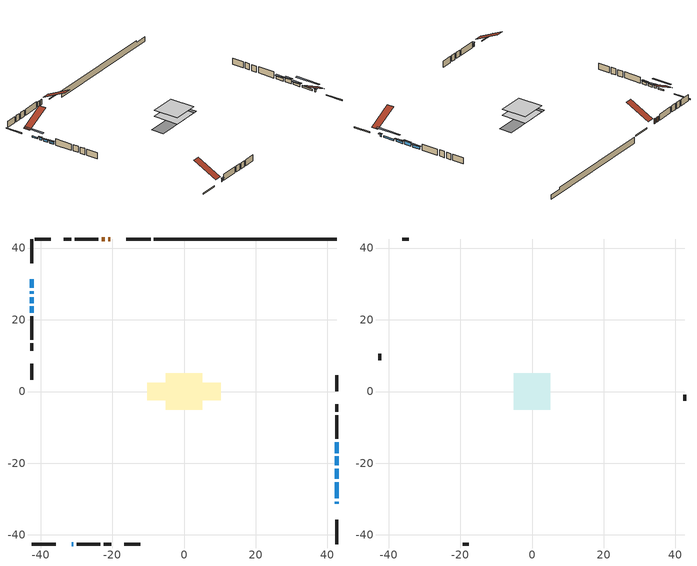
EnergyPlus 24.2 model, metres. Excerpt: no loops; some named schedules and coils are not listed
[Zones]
conditioned space
 floor outside (Floor1 construction): -0.42,-0.42 -0.42,0.42 0.42,0.42 0.42,-0.42 z1.37
 floor adiabatic (AdiabaticFloorConstruction): -5.05,-5.05 -5.05,5.05 5.05,5.05 5.05,-5.05 z1.37
 floor foundation (Slab1 construction): -10.23,-2.5 -10.23,2.5 10.23,2.5 10.23,-2.5 z-1.07
 wall outside (RimJoist1 construction): -9.31,42.52 -16.03,42.52 / -42.52,-42.52 -35.8,-42.52 / -42.52,42.52 -42.52,35.8 / 42.52,-42.52 42.52,-35.8 z1.37:1.67
 wall outside (AdiabaticWallConstruction 1): -20.56,42.52 -21.17,42.52 / -22.1,42.52 -22.93,42.52 z1.37:3.4
 wall outside (AdiabaticWallConstruction): 42.52,-31.27 42.52,-30.71 / 42.52,-24.38 42.52,-21.48 z1.37:2.29; -31.27,-42.52 -30.86,-42.52 z1.37:2.59; -42.52,31.27 -42.52,28.93 / 42.52,-29.78 42.52,-25.3 z1.37:1.93; -42.52,28.01 -42.52,27.19 / 42.52,-17.18 42.52,-14.13 z1.37:2.44; -42.52,26.26 -42.52,24.63 z1.37:2.18; -42.52,23.71 -42.52,21.98 z1.37:2.34; 42.52,-20.55 42.52,-18.11 z1.37:2.89
 wall outside (Wall1 construction): -23.85,42.52 -30.51,42.52 / -29.93,-42.52 -23.28,-42.52 / -42.52,21.05 -42.52,14.4 / 42.52,-13.21 42.52,-6.55 z1.37:3.81
 wall outside (Wall2 construction): -31.43,42.52 -33.49,42.52 / -22.35,-42.52 -20.3,-42.52 / -42.52,13.47 -42.52,11.41 / 42.52,-5.62 42.52,-3.57 z1.37:3.81
 wall outside (Wall4 construction): -37.15,42.52 -41.59,42.52 / -16.64,-42.52 -12.2,-42.52 / -42.52,7.75 -42.52,3.31 / 42.52,0.09 42.52,4.53 z1.37:3.81
 wall foundation (FoundationWall1 construction): -8.39,42.52,-1.07 -8.39,42.52,1.37 37.43,42.52,1.37 37.43,42.52,0.62 42.52,42.52,0.62 42.52,42.52,-1.07
 window (WindowConstruction 7): 42.52,-31.27 42.52,-30.71 z1.37:2.28
 window (WindowConstruction 6): -31.27,-42.52 -30.86,-42.52 z1.37:2.59
 window (WindowConstruction 8): -42.52,31.27 -42.52,28.93 z1.37:1.93
 window (WindowConstruction 9): 42.52,-29.78 42.52,-25.3 z1.37:1.93
 window (WindowConstruction): -42.52,28 -42.52,27.19 z1.37:2.44
 window (WindowConstruction 1): -42.52,26.26 -42.52,24.63 z1.37:2.18
 window (WindowConstruction 2): 42.52,-24.38 42.52,-21.48 z1.37:2.28
 window (WindowConstruction 3): -42.52,23.7 -42.52,21.98 z1.37:2.34
 window (WindowConstruction 4): 42.52,-20.55 42.52,-18.11 z1.37:2.89
 window (WindowConstruction 5): 42.52,-17.18 42.52,-14.14 z1.37:2.44
 door (Door): -20.56,42.52 -21.17,42.52 z1.37:3.4
 door (Door 1): -22.1,42.52 -22.92,42.52 z1.37:3.4
 ceiling adiabatic (AdiabaticFloorConstruction): 5.05,-5.05 5.05,5.05 -5.05,5.05 -5.05,-5.05 z1.37
attic - vented
 floor to conditioned space (Floor2 construction Reversed): -5.05,-5.05 -5.05,5.05 5.05,5.05 5.05,-5.05 z3.81
 wall outside (Wall3 construction): -34.42,42.52 -36.22,42.52 / -19.37,-42.52 -17.56,-42.52 / -42.52,10.48 -42.52,8.68 / 42.52,-2.64 42.52,-0.84 z1.37:3.81
 roof outside (Roof1 construction): -19.63,42.52,3.81 -19.63,32.96,8.59 -16.96,32.96,8.59 -16.96,42.52,3.81; -32.2,-42.52,3.81 -32.2,-32.96,8.59 -34.87,-32.96,8.59 -34.87,-42.52,3.81; -42.52,32.2,3.81 -32.96,32.2,8.59 -32.96,34.87,8.59 -42.52,34.87,3.81; 42.52,-32.2,3.81 32.96,-32.2,8.59 32.96,-34.87,8.59 42.52,-34.87,3.81
shading: 42.52,-30.41 42.52,-31.57 43.13,-31.57 43.13,-30.41 z2.58; -30.56,-42.52 -31.57,-42.52 -31.57,-43.13 -30.56,-43.13 z2.89; -42.52,26.19 -42.52,34.01 -43.13,34.01 -43.13,26.19 z4.67; 42.52,-22.56 42.52,-32.52 43.13,-32.52 43.13,-22.56 z4.67; -42.52,26.89 -42.52,28.3 -43.13,28.3 -43.13,26.89 z2.74; -42.52,24.34 -42.52,26.56 -43.13,26.56 -43.13,24.34 z2.48; 42.52,-21.18 42.52,-24.67 43.13,-24.67 43.13,-21.18 z2.58; -42.52,21.68 -42.52,24 -43.13,24 -43.13,21.68 z2.63; 42.52,-17.81 42.52,-20.85 43.13,-20.85 43.13,-17.81 z3.19; 42.52,-13.84 42.52,-17.48 43.13,-17.48 43.13,-13.84 z2.74
[Building]
Building 1: Terrain=Suburbs
[Site:Location]
Comox AP_BC: Latitude {deg}=49.72; Longitude {deg}=-124.9; Time Zone {hr}=-8; Elevation {m}=26; Keep Site Location Information=Yes
[Site:GroundTemperature:Shallow]
7.68431, 6.60511, 6.51868, 7.03082, 9.08677, 11.1331, 12.9072, 14.0311, 14.1265, 13.2125, 11.4836, 9.50004
[Site:WaterMainsTemperature]
Calculation Method=Schedule; Temperature Schedule=mains temperature schedule
[Material] Roughness=Rough; Thermal Absorptance=0.9
Name | Thickness {m} | Conductivity {W/m-K} | Density {kg/m3} | Specific Heat {J/kg-K} | Solar Absorptance | Visible Absorptance
asphalt or fiberglass shingles | 0.00635 | 0.162714 | 1121.4 | 1465.45 | 0.4 | 0.4
ceiling loosefill ins | 0.169333 | 0.0480833 | 16.02 | 1046.75 | 0.7 | 0.7
ceiling stud and cavity | 0.1397 | 0.136553 | 65.682 | 1177.47 | 0.7 | 0.7
concrete 4.0 in. | 0.1016 | 1.803125 | 2242.8 | 837.4 | 0.7 | 0.7
concrete 8.0 in. | 0.2032 | 1.803125 | 2242.8 | 837.4 | 0.7 | 0.7
door material | 0.04445 | 0.053851 | 512.64 | 1214.23 | 0.7 | 0.7
door material 1 | 0.04445 | 0.20624 | 512.64 | 1214.23 | 0.7 | 0.7
exterior vertical ins | 0.0534076 | 0.029427 | 32.04 | 1214.23 | 0.7 | 0.7
floor covering | 0.0127 | 0.0433444 | 54.468 | 1339.84 | 0.6 | 0.6
floor rigid ins | 0.103632 | 0.029427 | 32.04 | 1214.23 | 0.7 | 0.7
floor rigid ins 1; wall rigid ins 1 | 0.512978 | 0.029427 | 32.04 | 1214.23 | 0.7 | 0.7
floor stud and cavity | 0.1397 | 0.115619 | 92.3553 | 1139.71 | 0.7 | 0.7
floor stud and cavity 1 | 0.1397 | 1.75129 | 37.0049 | 1207.88 | 0.7 | 0.7
furniture material conditioned space 1 | 0.1524 | 0.115458 | 640.8 | 1214.23 | 0.6 | 0.6
gypsum board | 0.0127 | 0.160291 | 801 | 837.4 | 0.6 | 0.6
gypsum board 1 | 0.0127 | 0.160291 | 801 | 837.4 | 0.7 | 0.7
osb sheathing 0.5 in. | 0.0127 | 0.115458 | 512.64 | 1214.23 | 0.7 | 0.7
osb sheathing 0.75 in. | 0.01905 | 0.115458 | 512.64 | 1214.23 | 0.7 | 0.7
osb sheathing 2.0 in. | 0.0508 | 0.115458 | 512.64 | 1214.23 | 0.7 | 0.7
rim joist rigid ins; wall rigid ins | 0.051816 | 0.029427 | 32.04 | 1214.23 | 0.7 | 0.7
rim joist stud and cavity | 0.0508 | 0.0453203 | 125.044 | 1163.47 | 0.6 | 0.6
wall stud and cavity | 0.1397 | 0.197854 | 139.0536 | 1170.24 | 0.7 | 0.7
wall stud and cavity 1 | 0.1397 | 0.203958 | 139.0536 | 1170.24 | 0.7 | 0.7
wall stud and cavity 2 | 0.0889 | 6.1454 | 50.32683 | 1063.81 | 0.6 | 0.6
wall stud and cavity 3 | 0.1397 | 0.286894 | 139.0536 | 1170.24 | 0.7 | 0.7
wall stud and cavity 4 | 0.0889 | 0.380278 | 52.3479 | 1209.89 | 0.7 | 0.7
wall stud and cavity 5 | 0.0889 | 0.391764 | 83.0341 | 1211.67 | 0.7 | 0.7
wood siding | 0.0254 | 0.102417 | 544.68 | 1172.36 | 0.4 | 0.4
wood siding 1 | 0.00254 | 0.102417 | 544.68 | 1172.36 | 0.4 | 0.4
wood siding 2; wood siding 3; wood siding 4 | 0.0254 | 0.102417 | 544.68 | 1172.36 | 0.7 | 0.7
[WindowMaterial:SimpleGlazingSystem]
Name | U-Factor {W/m2-K} | Solar Heat Gain Coefficient
WindowMaterial | 3.01388 | 0.52
WindowMaterial 1 | 3.04227 | 0.48
WindowMaterial 2 | 2.98209 | 0.56
WindowMaterial 3 | 2.96732 | 0.58
WindowMaterial 4 | 2.9236 | 0.64
WindowMaterial 5 | 2.97073 | 0.58
WindowMaterial 6 | 3.03773 | 0.45
WindowMaterial 7 | 4.28064 | 0.65
WindowMaterial 8 | 3.026374 | 0.48
WindowMaterial 9 | 3.029213 | 0.47
[Construction]
AdiabaticFloorConstruction: floor stud and cavity 1, floor rigid ins 1, osb sheathing 0.75 in., floor covering
AdiabaticWallConstruction: wood siding 3, wall rigid ins 1, wall stud and cavity 4, gypsum board
AdiabaticWallConstruction 1: wood siding 4, wall rigid ins 1, wall stud and cavity 4, gypsum board
Door: door material
Door 1: door material 1
Floor1 construction: floor stud and cavity, floor rigid ins, osb sheathing 0.75 in., floor covering
Floor2 construction Reversed: gypsum board, ceiling stud and cavity, ceiling loosefill ins
FoundationWall1 construction: concrete 8.0 in., gypsum board 1
furniture construction conditioned space 1: furniture material conditioned space 1
PartitionWallConstruction: gypsum board, wall stud and cavity 5, gypsum board
RimJoist1 construction: wood siding 2, rim joist rigid ins, osb sheathing 2.0 in., rim joist stud and cavity
Roof1 construction: asphalt or fiberglass shingles
Slab1 construction: concrete 4.0 in.
Wall1 construction: wood siding, wall rigid ins, osb sheathing 0.5 in., wall stud and cavity, gypsum board
Wall2 construction: wood siding, wall rigid ins, osb sheathing 0.5 in., wall stud and cavity 1, gypsum board
Wall3 construction: wood siding 1, wall stud and cavity 2
Wall4 construction: wood siding, wall rigid ins, osb sheathing 0.5 in., wall stud and cavity 3, gypsum board
WindowConstruction: WindowMaterial
WindowConstruction 1: WindowMaterial 1
WindowConstruction 2: WindowMaterial 2
WindowConstruction 3: WindowMaterial 3
WindowConstruction 4: WindowMaterial 4
WindowConstruction 5: WindowMaterial 5
WindowConstruction 6: WindowMaterial 6
WindowConstruction 7: WindowMaterial 7
WindowConstruction 8: WindowMaterial 8
WindowConstruction 9: WindowMaterial 9
[Zone] Multiplier=1; Part of Total Floor Area=Yes
Name | Volume {m3}
attic - vented | 76.9975
conditioned space | 526.4
[Space]
Name | Zone | Volume {m3}
attic - vented 1 | attic - vented | 76.9975
conditioned space 1 | conditioned space | 526.4
[ZoneInfiltration:EffectiveLeakageArea]
infil attic - vented 1: Zone or Space=attic - vented 1; Schedule=Always On Discrete; Effective Air Leakage Area {cm2}=4379.57; Stack Coefficient=0.000501969; Wind Coefficient=1.51377e-05
[ZoneMixing]
whole house fan mix: Zone or Space=attic - vented; Schedule=Always On Continuous; Design Flow Rate Calculation Method=Flow/Zone; Design Flow Rate {m3/s}=0; Source Zone or Space=conditioned space
[SurfaceProperty:ExposedFoundationPerimeter]
Slab1: Exposed Perimeter Calculation Method=TotalExposedPerimeter; Total Exposed Perimeter {m}=50.902
[InternalMass] Zone or ZoneList=conditioned space; Space or SpaceList=conditioned space 1
Name | Construction | Surface Area {m2}
furniture mass conditioned space 1 | furniture construction conditioned space 1 | 82.0358
partition wall mass | PartitionWallConstruction | 205.089
[Lights]
interior lighting: Zone or ZoneList or Space or SpaceList=conditioned space 1; Schedule=interior lighting schedule; Design Level Calculation Method=LightingLevel; Lighting Level {W}=343.2; Return Air Fraction=0; Fraction Radiant=0.6; Fraction Visible=0.2; Fraction Replaceable=1
[People]
occupants: Zone or ZoneList or Space or SpaceList=conditioned space 1; Number of People Schedule=occupants schedule; Number of People Calculation Method=People; Number of People=3; Fraction Radiant=0.314171; Sensible Heat Fraction=0.56303; Activity Level Schedule=occupants activity schedule; Carbon Dioxide Generation Rate {m3/s-W}=0; Enable ASHRAE 55 Comfort Warnings=No; Mean Radiant Temperature Calculation Type=EnclosureAveraged
[ElectricEquipment] Zone or ZoneList or Space or SpaceList=conditioned space 1; Design Level Calculation Method=EquipmentLevel
Name | Schedule | Design Level {W} | Fraction Latent | Fraction Radiant | Fraction Lost
clothes dryer | clothes dryer schedule | 140.772 | 0.015 | 0.081 | 0.85
clothes washer | clothes washer schedule | 32.1985 | 0.03 | 0.162 | 0.7
cooking range | cooking range schedule | 215.147 | 0.08 | 0.432 | 0.2
dishwasher | dishwasher schedule | 66.8632 | 0.3 | 0.18 | 0.4
fridge | fridge schedule | 72.9452 | 0 | 0.6 | 0
mech vent bath fan 0 | mech vent bath fan 0 schedule | 25.1 | 0 | 0 | 1
mech vent bath fan 1 | mech vent bath fan 1 schedule | 25.1 | 0 | 0 | 1
mech vent house fan | mech vent house fan schedule | 0 | 0 | 0 | 1
mech vent house fan cfis | mech vent house fan cfis schedule | 0 | 0 | 0 | 0
mech vent range fan 0 | mech vent range fan 0 schedule | 57 | 0 | 0 | 1
misc plug loads | misc plug loads schedule | 494.7 | 0.045 | 0.513 | 0.1
whole house fan | Always On Discrete | 0 | 0 | 0 | 1
[OtherEquipment] Zone or ZoneList or Space or SpaceList=conditioned space 1; Design Level Calculation Method=EquipmentLevel
Name | Fuel Type | Schedule | Design Level {W} | Fraction Latent | Fraction Radiant | Fraction Lost
clothes dryer 1 | Electricity | clothes dryer schedule | 0 | 0.015 | 0.081 | 0.85
cooking range 1 | Electricity | cooking range schedule | 0 | 0.08 | 0.432 | 0.2
general water use latent | None | general water use schedule | 62.594 | 1 | 0 | 0
general water use sensible | None | general water use schedule | -61.6891 | 0 | 0.6 | 0
mech vent house fan latent load | None | Always On Discrete | 0 | 1 | 0 | 0
mech vent house fan sensible load | None | Always On Discrete | 0 | 0 | 0 | 0
water heater energy adjustment1 | Electricity | Always On Discrete | 0.01 | 0 | 0 | 1
[ZoneInfiltration:DesignFlowRate] Zone or ZoneList or Space or SpaceList=conditioned space 1; Schedule=Always On Discrete; Design Flow Rate Calculation Method=Flow/Zone; Design Flow Rate {m3/s}=0
infil flow; natural vent flow; whole house fan flow
[ZoneControl:Thermostat]
conditioned space Thermostat: Zone or ZoneList=conditioned space; Control Type Schedule=conditioned space Thermostat Schedule; Control 1=conditioned space temperature setpoint; Temperature Difference Between Cutout And Setpoint {deltaC}=0
[ThermostatSetpoint:DualSetpoint]
conditioned space temperature setpoint: Heating Setpoint Temperature Schedule=heating setpoint; Cooling Setpoint Temperature Schedule=cooling setpoint
[AirLoopHVAC:UnitarySystem]
unit heater unitary system: Control Type=Load; Controlling Zone or Thermostat Location=conditioned space; Dehumidification Control Type=None; Availability Schedule=Always On Discrete; Supply Fan=unit heater supply fan; Fan Placement=BlowThrough; Supply Air Fan Operating Mode Schedule=unit heater auto fan schedule; Heating Coil=unit heater htg coil; DX Heating Coil Sizing Ratio=1; Use DOAS DX Cooling Coil=No; Minimum Supply Air Temperature {C}=2; Latent Load Control=SensibleOnlyLoadControl; Cooling Supply Air Flow Rate Method=None; Heating Supply Air Flow Rate Method=SupplyAirFlowRate; Heating Supply Air Flow Rate {m3/s}=0.00141584; No Load Supply Air Flow Rate Method=SupplyAirFlowRate; No Load Supply Air Flow Rate {m3/s}=0; No Load Supply Air Flow Rate Control Set To Low Speed=Yes; Maximum Supply Air Temperature {C}=48.8889; Maximum Outdoor Dry-Bulb Temperature for Supplemental Heater Operation {C}=21; Ancillary On-Cycle Electric Power {W}=0; Ancillary Off-Cycle Electric Power {W}=0
[Zone equipment]
conditioned space: electric baseboard, unit heater unitary system
[Foundation:Kiva]
Foundation Kiva 1: Initial Indoor Air Temperature {C}=18; Wall Height Above Grade {m}=1.36998; Wall Depth Below Slab {m}=0.2032; Custom Block Material Name 1=exterior vertical ins; Custom Block Depth 1 {m}=2.43998; Custom Block X Position 1 {m}=0.2159; Custom Block Z Position 1 {m}=0
[Foundation:Kiva:Settings]
Soil Conductivity {W/m-K}=0.849921; Soil Density {kg/m3}=1842.3; Soil Specific Heat {J/kg-K}=418.7; Ground Solar Absorptivity=0.9; Ground Thermal Absorptivity=0.9; Ground Surface Roughness {m}=0.03; Far-Field Width {m}=40; Deep-Ground Boundary Condition=ZeroFlux; Deep-Ground Depth {m}=40; Minimum Cell Dimension {m}=0.2; Maximum Cell Growth Coefficient=3; Simulation Timestep=Timestep
[Exterior:Lights]
exterior lighting: Schedule=exterior lighting schedule; Design Level {W}=75.6
[EnergyManagementSystem:Sensor] Output:Variable or Output:Meter Index Key=conditioned space
Name | Output:Variable or Output:Meter
conditioned_space_clg_unmet_s | Zone Cooling Setpoint Not Met Time
conditioned_space_htg_unmet_s | Zone Heating Setpoint Not Met Time
fridge_tin_s; tin_s; tin_s_1 | Zone Mean Air Temperature
tout_s | Zone Outdoor Air Drybulb Temperature
win_s | Zone Air Humidity Ratio
[Schedule:Constant]
Name | Hourly Value
Always On Continuous; mech vent house fan schedule; mech vent house fan cfis schedule; Always On Discrete | 1
occupants activity schedule | 117.228
fridge schedule; unit heater auto fan schedule | 0
[Schedule:Week:Daily]
interior lighting schedule Week Rule - Jan1-Jan27: interior lighting schedule day, interior lighting schedule day, interior lighting schedule day, interior lighting schedule day, interior lighting schedule day, interior lighting schedule day, interior lighting schedule day, interior lighting schedule default day, interior lighting schedule default day, interior lighting schedule default day, interior lighting schedule default day, interior lighting schedule default day
interior lighting schedule Week Rule - Jan28-Feb3: interior lighting schedule day, interior lighting schedule day, interior lighting schedule day, interior lighting schedule day, interior lighting schedule day 1, interior lighting schedule day 1, interior lighting schedule day 1, interior lighting schedule default day, interior lighting schedule default day, interior lighting schedule default day, interior lighting schedule default day, interior lighting schedule default day
interior lighting schedule Week Rule - Feb4-Feb24: interior lighting schedule day 1, interior lighting schedule day 1, interior lighting schedule day 1, interior lighting schedule day 1, interior lighting schedule day 1, interior lighting schedule day 1, interior lighting schedule day 1, interior lighting schedule default day, interior lighting schedule default day, interior lighting schedule default day, interior lighting schedule default day, interior lighting schedule default day
interior lighting schedule Week Rule - Feb25-Mar3: interior lighting schedule day 1, interior lighting schedule day 1, interior lighting schedule day 1, interior lighting schedule day 1, interior lighting schedule day 2, interior lighting schedule day 2, interior lighting schedule day 2, interior lighting schedule default day, interior lighting schedule default day, interior lighting schedule default day, interior lighting schedule default day, interior lighting schedule default day
interior lighting schedule Week Rule - Mar4-Mar31: interior lighting schedule day 2, interior lighting schedule day 2, interior lighting schedule day 2, interior lighting schedule day 2, interior lighting schedule day 2, interior lighting schedule day 2, interior lighting schedule day 2, interior lighting schedule default day, interior lighting schedule default day, interior lighting schedule default day, interior lighting schedule default day, interior lighting schedule default day
interior lighting schedule Week Rule - Apr1-Apr28: interior lighting schedule day 3, interior lighting schedule day 3, interior lighting schedule day 3, interior lighting schedule day 3, interior lighting schedule day 3, interior lighting schedule day 3, interior lighting schedule day 3, interior lighting schedule default day, interior lighting schedule default day, interior lighting schedule default day, interior lighting schedule default day, interior lighting schedule default day
interior lighting schedule Week Rule - Apr29-May5: interior lighting schedule day 3, interior lighting schedule day 3, interior lighting schedule day 4, interior lighting schedule day 4, interior lighting schedule day 4, interior lighting schedule day 4, interior lighting schedule day 4, interior lighting schedule default day, interior lighting schedule default day, interior lighting schedule default day, interior lighting schedule default day, interior lighting schedule default day
interior lighting schedule Week Rule - May6-May26: interior lighting schedule day 4, interior lighting schedule day 4, interior lighting schedule day 4, interior lighting schedule day 4, interior lighting schedule day 4, interior lighting schedule day 4, interior lighting schedule day 4, interior lighting schedule default day, interior lighting schedule default day, interior lighting schedule default day, interior lighting schedule default day, interior lighting schedule default day
interior lighting schedule Week Rule - May27-Jun2: interior lighting schedule day 4, interior lighting schedule day 4, interior lighting schedule day 4, interior lighting schedule day 4, interior lighting schedule day 4, interior lighting schedule day 5, interior lighting schedule day 5, interior lighting schedule default day, interior lighting schedule default day, interior lighting schedule default day, interior lighting schedule default day, interior lighting schedule default day
interior lighting schedule Week Rule - Jun3-Jun30: interior lighting schedule day 5, interior lighting schedule day 5, interior lighting schedule day 5, interior lighting schedule day 5, interior lighting schedule day 5, interior lighting schedule day 5, interior lighting schedule day 5, interior lighting schedule default day, interior lighting schedule default day, interior lighting schedule default day, interior lighting schedule default day, interior lighting schedule default day
interior lighting schedule Week Rule - Jul1-Jul28: interior lighting schedule day 6, interior lighting schedule day 6, interior lighting schedule day 6, interior lighting schedule day 6, interior lighting schedule day 6, interior lighting schedule day 6, interior lighting schedule day 6, interior lighting schedule default day, interior lighting schedule default day, interior lighting schedule default day, interior lighting schedule default day, interior lighting schedule default day
interior lighting schedule Week Rule - Jul29-Aug4: interior lighting schedule day 6, interior lighting schedule day 6, interior lighting schedule day 6, interior lighting schedule day 7, interior lighting schedule day 7, interior lighting schedule day 7, interior lighting schedule day 7, interior lighting schedule default day, interior lighting schedule default day, interior lighting schedule default day, interior lighting schedule default day, interior lighting schedule default day
interior lighting schedule Week Rule - Aug5-Aug25: interior lighting schedule day 7, interior lighting schedule day 7, interior lighting schedule day 7, interior lighting schedule day 7, interior lighting schedule day 7, interior lighting schedule day 7, interior lighting schedule day 7, interior lighting schedule default day, interior lighting schedule default day, interior lighting schedule default day, interior lighting schedule default day, interior lighting schedule default day
interior lighting schedule Week Rule - Aug26-Sep1: interior lighting schedule day 7, interior lighting schedule day 7, interior lighting schedule day 7, interior lighting schedule day 7, interior lighting schedule day 7, interior lighting schedule day 7, interior lighting schedule day 8, interior lighting schedule default day, interior lighting schedule default day, interior lighting schedule default day, interior lighting schedule default day, interior lighting schedule default day
interior lighting schedule Week Rule - Sep2-Sep29: interior lighting schedule day 8, interior lighting schedule day 8, interior lighting schedule day 8, interior lighting schedule day 8, interior lighting schedule day 8, interior lighting schedule day 8, interior lighting schedule day 8, interior lighting schedule default day, interior lighting schedule default day, interior lighting schedule default day, interior lighting schedule default day, interior lighting schedule default day
interior lighting schedule Week Rule - Sep30-Oct6: interior lighting schedule day 8, interior lighting schedule day 9, interior lighting schedule day 9, interior lighting schedule day 9, interior lighting schedule day 9, interior lighting schedule day 9, interior lighting schedule day 9, interior lighting schedule default day, interior lighting schedule default day, interior lighting schedule default day, interior lighting schedule default day, interior lighting schedule default day
interior lighting schedule Week Rule - Oct7-Oct27: interior lighting schedule day 9, interior lighting schedule day 9, interior lighting schedule day 9, interior lighting schedule day 9, interior lighting schedule day 9, interior lighting schedule day 9, interior lighting schedule day 9, interior lighting schedule default day, interior lighting schedule default day, interior lighting schedule default day, interior lighting schedule default day, interior lighting schedule default day
interior lighting schedule Week Rule - Oct28-Nov3: interior lighting schedule day 9, interior lighting schedule day 9, interior lighting schedule day 9, interior lighting schedule day 9, interior lighting schedule day 10, interior lighting schedule day 10, interior lighting schedule day 10, interior lighting schedule default day, interior lighting schedule default day, interior lighting schedule default day, interior lighting schedule default day, interior lighting schedule default day
interior lighting schedule Week Rule - Nov4-Nov24: interior lighting schedule day 10, interior lighting schedule day 10, interior lighting schedule day 10, interior lighting schedule day 10, interior lighting schedule day 10, interior lighting schedule day 10, interior lighting schedule day 10, interior lighting schedule default day, interior lighting schedule default day, interior lighting schedule default day, interior lighting schedule default day, interior lighting schedule default day
interior lighting schedule Week Rule - Nov25-Dec1: interior lighting schedule day 10, interior lighting schedule day 10, interior lighting schedule day 10, interior lighting schedule day 10, interior lighting schedule day 10, interior lighting schedule day 10, interior lighting schedule day 11, interior lighting schedule default day, interior lighting schedule default day, interior lighting schedule default day, interior lighting schedule default day, interior lighting schedule default day
interior lighting schedule Week Rule - Dec2-Dec31: interior lighting schedule day 11, interior lighting schedule day 11, interior lighting schedule day 11, interior lighting schedule day 11, interior lighting schedule day 11, interior lighting schedule day 11, interior lighting schedule day 11, interior lighting schedule default day, interior lighting schedule default day, interior lighting schedule default day, interior lighting schedule default day, interior lighting schedule default day
occupants schedule Week Rule - Jan1-Dec31: occupants schedule day, occupants schedule day, occupants schedule day, occupants schedule day, occupants schedule day, occupants schedule day, occupants schedule day, occupants schedule default day, occupants schedule default day, occupants schedule default day, occupants schedule default day, occupants schedule default day
clothes dryer schedule Week Rule - Jan1-Dec31: clothes dryer schedule day, clothes dryer schedule day, clothes dryer schedule day, clothes dryer schedule day, clothes dryer schedule day, clothes dryer schedule day, clothes dryer schedule day, clothes dryer schedule default day, clothes dryer schedule default day, clothes dryer schedule default day, clothes dryer schedule default day, clothes dryer schedule default day
clothes washer schedule Week Rule - Jan1-Dec31: clothes washer schedule day, clothes washer schedule day, clothes washer schedule day, clothes washer schedule day, clothes washer schedule day, clothes washer schedule day, clothes washer schedule day, clothes washer schedule default day, clothes washer schedule default day, clothes washer schedule default day, clothes washer schedule default day, clothes washer schedule default day
cooking range schedule Week Rule - Jan1-Dec31: cooking range schedule day, cooking range schedule day, cooking range schedule day, cooking range schedule day, cooking range schedule day, cooking range schedule day, cooking range schedule day, cooking range schedule default day, cooking range schedule default day, cooking range schedule default day, cooking range schedule default day, cooking range schedule default day
dishwasher schedule Week Rule - Jan1-Dec31: dishwasher schedule day, dishwasher schedule day, dishwasher schedule day, dishwasher schedule day, dishwasher schedule day, dishwasher schedule day, dishwasher schedule day, dishwasher schedule default day, dishwasher schedule default day, dishwasher schedule default day, dishwasher schedule default day, dishwasher schedule default day
mech vent bath fan 0 schedule Week Rule - Jan1-Dec31: mech vent bath fan 0 schedule day, mech vent bath fan 0 schedule day, mech vent bath fan 0 schedule day, mech vent bath fan 0 schedule day, mech vent bath fan 0 schedule day, mech vent bath fan 0 schedule day, mech vent bath fan 0 schedule day, mech vent bath fan 0 schedule default day, mech vent bath fan 0 schedule default day, mech vent bath fan 0 schedule default day, mech vent bath fan 0 schedule default day, mech vent bath fan 0 schedule default day
mech vent bath fan 1 schedule Week Rule - Jan1-Dec31: mech vent bath fan 1 schedule day, mech vent bath fan 1 schedule day, mech vent bath fan 1 schedule day, mech vent bath fan 1 schedule day, mech vent bath fan 1 schedule day, mech vent bath fan 1 schedule day, mech vent bath fan 1 schedule day, mech vent bath fan 1 schedule default day, mech vent bath fan 1 schedule default day, mech vent bath fan 1 schedule default day, mech vent bath fan 1 schedule default day, mech vent bath fan 1 schedule default day
mech vent range fan 0 schedule Week Rule - Jan1-Dec31: mech vent range fan 0 schedule day, mech vent range fan 0 schedule day, mech vent range fan 0 schedule day, mech vent range fan 0 schedule day, mech vent range fan 0 schedule day, mech vent range fan 0 schedule day, mech vent range fan 0 schedule day, mech vent range fan 0 schedule default day, mech vent range fan 0 schedule default day, mech vent range fan 0 schedule default day, mech vent range fan 0 schedule default day, mech vent range fan 0 schedule default day
misc plug loads schedule Week Rule - Jan1-Dec31: misc plug loads schedule day, misc plug loads schedule day, misc plug loads schedule day, misc plug loads schedule day, misc plug loads schedule day, misc plug loads schedule day, misc plug loads schedule day, misc plug loads schedule default day, misc plug loads schedule default day, misc plug loads schedule default day, misc plug loads schedule default day, misc plug loads schedule default day
general water use schedule Week Rule - Jan1-Dec31: general water use schedule day, general water use schedule day, general water use schedule day, general water use schedule day, general water use schedule day, general water use schedule day, general water use schedule day, general water use schedule default day, general water use schedule default day, general water use schedule default day, general water use schedule default day, general water use schedule default day
exterior lighting schedule Week Rule - Jan1-Jan27: exterior lighting schedule day, exterior lighting schedule day, exterior lighting schedule day, exterior lighting schedule day, exterior lighting schedule day, exterior lighting schedule day, exterior lighting schedule day, exterior lighting schedule default day, exterior lighting schedule default day, exterior lighting schedule default day, exterior lighting schedule default day, exterior lighting schedule default day
exterior lighting schedule Week Rule - Jan28-Feb3: exterior lighting schedule day, exterior lighting schedule day, exterior lighting schedule day, exterior lighting schedule day, exterior lighting schedule day 1, exterior lighting schedule day 1, exterior lighting schedule day 1, exterior lighting schedule default day, exterior lighting schedule default day, exterior lighting schedule default day, exterior lighting schedule default day, exterior lighting schedule default day
exterior lighting schedule Week Rule - Feb4-Feb24: exterior lighting schedule day 1, exterior lighting schedule day 1, exterior lighting schedule day 1, exterior lighting schedule day 1, exterior lighting schedule day 1, exterior lighting schedule day 1, exterior lighting schedule day 1, exterior lighting schedule default day, exterior lighting schedule default day, exterior lighting schedule default day, exterior lighting schedule default day, exterior lighting schedule default day
exterior lighting schedule Week Rule - Feb25-Mar3: exterior lighting schedule day 1, exterior lighting schedule day 1, exterior lighting schedule day 1, exterior lighting schedule day 1, exterior lighting schedule day 2, exterior lighting schedule day 2, exterior lighting schedule day 2, exterior lighting schedule default day, exterior lighting schedule default day, exterior lighting schedule default day, exterior lighting schedule default day, exterior lighting schedule default day
exterior lighting schedule Week Rule - Mar4-Mar31: exterior lighting schedule day 2, exterior lighting schedule day 2, exterior lighting schedule day 2, exterior lighting schedule day 2, exterior lighting schedule day 2, exterior lighting schedule day 2, exterior lighting schedule day 2, exterior lighting schedule default day, exterior lighting schedule default day, exterior lighting schedule default day, exterior lighting schedule default day, exterior lighting schedule default day
exterior lighting schedule Week Rule - Apr1-Apr28: exterior lighting schedule day 3, exterior lighting schedule day 3, exterior lighting schedule day 3, exterior lighting schedule day 3, exterior lighting schedule day 3, exterior lighting schedule day 3, exterior lighting schedule day 3, exterior lighting schedule default day, exterior lighting schedule default day, exterior lighting schedule default day, exterior lighting schedule default day, exterior lighting schedule default day
exterior lighting schedule Week Rule - Apr29-May5: exterior lighting schedule day 3, exterior lighting schedule day 3, exterior lighting schedule day 4, exterior lighting schedule day 4, exterior lighting schedule day 4, exterior lighting schedule day 4, exterior lighting schedule day 4, exterior lighting schedule default day, exterior lighting schedule default day, exterior lighting schedule default day, exterior lighting schedule default day, exterior lighting schedule default day
exterior lighting schedule Week Rule - May6-May26: exterior lighting schedule day 4, exterior lighting schedule day 4, exterior lighting schedule day 4, exterior lighting schedule day 4, exterior lighting schedule day 4, exterior lighting schedule day 4, exterior lighting schedule day 4, exterior lighting schedule default day, exterior lighting schedule default day, exterior lighting schedule default day, exterior lighting schedule default day, exterior lighting schedule default day
exterior lighting schedule Week Rule - May27-Jun2: exterior lighting schedule day 4, exterior lighting schedule day 4, exterior lighting schedule day 4, exterior lighting schedule day 4, exterior lighting schedule day 4, exterior lighting schedule day 5, exterior lighting schedule day 5, exterior lighting schedule default day, exterior lighting schedule default day, exterior lighting schedule default day, exterior lighting schedule default day, exterior lighting schedule default day
[Schedule:Year]
interior lighting schedule: interior lighting schedule Week Rule - Jan1-Jan27, 1, 1, 1, 27, interior lighting schedule Week Rule - Jan28-Feb3, 1, 28, 2, 3, interior lighting schedule Week Rule - Feb4-Feb24, 2, 4, 2, 24, interior lighting schedule Week Rule - Feb25-Mar3, 2, 25, 3, 3, interior lighting schedule Week Rule - Mar4-Mar31, 3, 4, 3, 31, interior lighting schedule Week Rule - Apr1-Apr28, 4, 1, 4, 28, interior lighting schedule Week Rule - Apr29-May5, 4, 29, 5, 5, interior lighting schedule Week Rule - May6-May26, 5, 6, 5, 26, interior lighting schedule Week Rule - May27-Jun2, 5, 27, 6, 2, interior lighting schedule Week Rule - Jun3-Jun30, 6, 3, 6, 30, interior lighting schedule Week Rule - Jul1-Jul28, 7, 1, 7, 28, interior lighting schedule Week Rule - Jul29-Aug4, 7, 29, 8, 4, interior lighting schedule Week Rule - Aug5-Aug25, 8, 5, 8, 25, interior lighting schedule Week Rule - Aug26-Sep1, 8, 26, 9, 1, interior lighting schedule Week Rule - Sep2-Sep29, 9, 2, 9, 29, interior lighting schedule Week Rule - Sep30-Oct6, 9, 30, 10, 6, interior lighting schedule Week Rule - Oct7-Oct27, 10, 7, 10, 27, interior lighting schedule Week Rule - Oct28-Nov3, 10, 28, 11, 3, interior lighting schedule Week Rule - Nov4-Nov24, 11, 4, 11, 24, interior lighting schedule Week Rule - Nov25-Dec1, 11, 25, 12, 1, interior lighting schedule Week Rule - Dec2-Dec31, 12, 2, 12, 31
occupants schedule: occupants schedule Week Rule - Jan1-Dec31, 1, 1, 12, 31
clothes dryer schedule: clothes dryer schedule Week Rule - Jan1-Dec31, 1, 1, 12, 31
clothes washer schedule: clothes washer schedule Week Rule - Jan1-Dec31, 1, 1, 12, 31
cooking range schedule: cooking range schedule Week Rule - Jan1-Dec31, 1, 1, 12, 31
dishwasher schedule: dishwasher schedule Week Rule - Jan1-Dec31, 1, 1, 12, 31
mech vent bath fan 0 schedule: mech vent bath fan 0 schedule Week Rule - Jan1-Dec31, 1, 1, 12, 31
mech vent bath fan 1 schedule: mech vent bath fan 1 schedule Week Rule - Jan1-Dec31, 1, 1, 12, 31
mech vent range fan 0 schedule: mech vent range fan 0 schedule Week Rule - Jan1-Dec31, 1, 1, 12, 31
misc plug loads schedule: misc plug loads schedule Week Rule - Jan1-Dec31, 1, 1, 12, 31
general water use schedule: general water use schedule Week Rule - Jan1-Dec31, 1, 1, 12, 31
exterior lighting schedule: exterior lighting schedule Week Rule - Jan1-Jan27, 1, 1, 1, 27, exterior lighting schedule Week Rule - Jan28-Feb3, 1, 28, 2, 3, exterior lighting schedule Week Rule - Feb4-Feb24, 2, 4, 2, 24, exterior lighting schedule Week Rule - Feb25-Mar3, 2, 25, 3, 3, exterior lighting schedule Week Rule - Mar4-Mar31, 3, 4, 3, 31, exterior lighting schedule Week Rule - Apr1-Apr28, 4, 1, 4, 28, exterior lighting schedule Week Rule - Apr29-May5, 4, 29, 5, 5, exterior lighting schedule Week Rule - May6-May26, 5, 6, 5, 26, exterior lighting schedule Week Rule - May27-Jun2, 5, 27, 6, 2, exterior lighting schedule Week Rule - Jun3-Jun30, 6, 3, 6, 30, exterior lighting schedule Week Rule - Jul1-Jul28, 7, 1, 7, 28, exterior lighting schedule Week Rule - Jul29-Aug4, 7, 29, 8, 4, exterior lighting schedule Week Rule - Aug5-Aug25, 8, 5, 8, 25, exterior lighting schedule Week Rule - Aug26-Sep1, 8, 26, 9, 1, exterior lighting schedule Week Rule - Sep2-Sep29, 9, 2, 9, 29, exterior lighting schedule Week Rule - Sep30-Oct6, 9, 30, 10, 6, exterior lighting schedule Week Rule - Oct7-Oct27, 10, 7, 10, 27, exterior lighting schedule Week Rule - Oct28-Nov3, 10, 28, 11, 3, exterior lighting schedule Week Rule - Nov4-Nov24, 11, 4, 11, 24, exterior lighting schedule Week Rule - Nov25-Dec1, 11, 25, 12, 1, exterior lighting schedule Week Rule - Dec2-Dec31, 12, 2, 12, 31
[Schedule:Compact]
conditioned space Thermostat Schedule: Through: 12/31, For: AllDays, Until: 24:00, 4
mains temperature schedule: Through: 01/01, For: AllDays, Until: 24:00, 11.0622, Through: 01/02, For: AllDays, Until: 24:00, 11.025, Through: 01/03, For: AllDays, Until: 24:00, 10.9883, Through: 01/04, For: AllDays, Until: 24:00, 10.9522, Through: 01/05, For: AllDays, Until: 24:00, 10.9172, Through: 01/06, For: AllDays, Until: 24:00, 10.8828, Through: 01/07, For: AllDays, Until: 24:00, 10.8494, Through: 01/08, For: AllDays, Until: 24:00, 10.8167, Through: 01/09, For: AllDays, Until: 24:00, 10.7844, Through: 01/10, For: AllDays, Until: 24:00, 10.7533, Through: 01/11, For: AllDays, Until: 24:00, 10.7228, Through: 01/12, For: AllDays, Until: 24:00, 10.6933, Through: 01/13, For: AllDays, Until: 24:00, 10.6644, Through: 01/14, For: AllDays, Until: 24:00, 10.6367, Through: 01/15, For: AllDays, Until: 24:00, 10.6094, Through: 01/16, For: AllDays, Until: 24:00, 10.5833, Through: 01/17, For: AllDays, Until: 24:00, 10.5578, Through: 01/18, For: AllDays, Until: 24:00, 10.5333, Through: 01/19, For: AllDays, Until: 24:00, 10.51, Through: 01/20, For: AllDays, Until: 24:00, 10.4872, Through: 01/21, For: AllDays, Until: 24:00, 10.465, Through: 01/22, For: AllDays, Until: 24:00, 10.4439, Through: 01/23, For: AllDays, Until: 24:00, 10.4239, Through: 01/24, For: AllDays, Until: 24:00, 10.405, Through: 01/25, For: AllDays, Until: 24:00, 10.3867, Through: 01/26, For: AllDays, Until: 24:00, 10.3694, Through: 01/27, For: AllDays, Until: 24:00, 10.3528, Through: 01/28, For: AllDays, Until: 24:00, 10.3372, Through: 01/29, For: AllDays, Until: 24:00, 10.3228, Through: 01/30, For: AllDays, Until: 24:00, 10.3094, Through: 01/31, For: AllDays, Until: 24:00, 10.2967, Through: 02/01, For: AllDays, Until: 24:00, 10.285, Through: 02/02, For: AllDays, Until: 24:00, 10.2739, Through: 02/03, For: AllDays, Until: 24:00, 10.2644, Through: 02/04, For: AllDays, Until: 24:00, 10.2556, Through: 02/05, For: AllDays, Until: 24:00, 10.2472, Through: 02/06, For: AllDays, Until: 24:00, 10.2406, Through: 02/07, For: AllDays, Until: 24:00, 10.2344, Through: 02/08, For: AllDays, Until: 24:00, 10.2294, Through: 02/09, For: AllDays, Until: 24:00, 10.225, Through: 02/10, For: AllDays, Until: 24:00, 10.2222, Through: 02/11, For: AllDays, Until: 24:00, 10.22, Through: 02/12, For: AllDays, Until: 24:00, 10.2189, Through: 02/13, For: AllDays, Until: 24:00, 10.2183, Through: 02/14, For: AllDays, Until: 24:00, 10.2194, Through: 02/15, For: AllDays, Until: 24:00, 10.2211, Through: 02/16, For: AllDays, Until: 24:00, 10.2239, Through: 02/17, For: AllDays, Until: 24:00, 10.2272, Through: 02/18, For: AllDays, Until: 24:00, 10.2322, Through: 02/19, For: AllDays, Until: 24:00, 10.2378, Through: 02/20, For: AllDays, Until: 24:00, 10.2439, Through: 02/21, For: AllDays, Until: 24:00, 10.2517, Through: 02/22, For: AllDays, Until: 24:00, 10.26, Through: 02/23, For: AllDays, Until: 24:00, 10.2694, Through: 02/24, For: AllDays, Until: 24:00, 10.28, Through: 02/25, For: AllDays, Until: 24:00, 10.2911, Through: 02/26, For: AllDays, Until: 24:00, 10.3033, Through: 02/27, For: AllDays, Until: 24:00, 10.3167, Through: 02/28, For: AllDays, Until: 24:00, 10.3306, Through: 03/01, For: AllDays, Until: 24:00, 10.3456, Through: 03/02, For: AllDays, Until: 24:00, 10.3617, Through: 03/03, For: AllDays, Until: 24:00, 10.3783, Through: 03/04, For: AllDays, Until: 24:00, 10.3961, Through: 03/05, For: AllDays, Until: 24:00, 10.415, Through: 03/06, For: AllDays, Until: 24:00, 10.435, Through: 03/07, For: AllDays, Until: 24:00, 10.4556, Through: 03/08, For: AllDays, Until: 24:00, 10.4767, Through: 03/09, For: AllDays, Until: 24:00, 10.4989, Through: 03/10, For: AllDays, Until: 24:00, 10.5222, Through: 03/11, For: AllDays, Until: 24:00, 10.5467, Through: 03/12, For: AllDays, Until: 24:00, 10.5717, Through: 03/13, For: AllDays, Until: 24:00, 10.5972, Through: 03/14, For: AllDays, Until: 24:00, 10.6239, Through: 03/15, For: AllDays, Until: 24:00, 10.6517, Through: 03/16, For: AllDays, Until: 24:00, 10.68, Through: 03/17, For: AllDays, Until: 24:00, 10.7089, Through: 03/18, For: AllDays, Until: 24:00, 10.7389, Through: 03/19, For: AllDays, Until: 24:00, 10.77, Through: 03/20, For: AllDays, Until: 24:00, 10.8017, Through: 03/21, For: AllDays, Until: 24:00, 10.8339, Through: 03/22, For: AllDays, Until: 24:00, 10.8672, Through: 03/23, For: AllDays, Until: 24:00, 10.9011, Through: 03/24, For: AllDays, Until: 24:00, 10.9361, Through: 03/25, For: AllDays, Until: 24:00, 10.9717, Through: 03/26, For: AllDays, Until: 24:00, 11.0078, Through: 03/27, For: AllDays, Until: 24:00, 11.045, Through: 03/28, For: AllDays, Until: 24:00, 11.0822, Through: 03/29, For: AllDays, Until: 24:00, 11.1211, Through: 03/30, For: AllDays, Until: 24:00, 11.16, Through: 03/31, For: AllDays, Until: 24:00, 11.2, Through: 04/01, For: AllDays, Until: 24:00, 11.2406, Through: 04/02, For: AllDays, Until: 24:00, 11.2817, Through: 04/03, For: AllDays, Until: 24:00, 11.3233, Through: 04/04, For: AllDays, Until: 24:00, 11.3656, Through: 04/05, For: AllDays, Until: 24:00, 11.4089, Through: 04/06, For: AllDays, Until: 24:00, 11.4522, Through: 04/07, For: AllDays, Until: 24:00, 11.4967, Through: 04/08, For: AllDays, Until: 24:00, 11.5417, Through: 04/09, For: AllDays, Until: 24:00, 11.5872, Through: 04/10, For: AllDays, Until: 24:00, 11.6333, Through: 04/11, For: AllDays, Until: 24:00, 11.6794, Through: 04/12, For: AllDays, Until: 24:00, 11.7267, Through: 04/13, For: AllDays, Until: 24:00, 11.7744, Through: 04/14, For: AllDays, Until: 24:00, 11.8222, Through: 04/15, For: AllDays, Until: 24:00, 11.8711, Through: 04/16, For: AllDays, Until: 24:00, 11.92, Through: 04/17, For: AllDays, Until: 24:00, 11.97, Through: 04/18, For: AllDays, Until: 24:00, 12.02, Through: 04/19, For: AllDays, Until: 24:00, 12.07, Through: 04/20, For: AllDays, Until: 24:00, 12.1211, Through: 04/21, For: AllDays, Until: 24:00, 12.1722, Through: 04/22, For: AllDays, Until: 24:00, 12.2239, Through: 04/23, For: AllDays, Until: 24:00, 12.2761, Through: 04/24, For: AllDays, Until: 24:00, 12.3283, Through: 04/25, For: AllDays, Until: 24:00, 12.3811, Through: 04/26, For: AllDays, Until: 24:00, 12.4339, Through: 04/27, For: AllDays, Until: 24:00, 12.4872, Through: 04/28, For: AllDays, Until: 24:00, 12.5411, Through: 04/29, For: AllDays, Until: 24:00, 12.595, Through: 04/30, For: AllDays, Until: 24:00, 12.6489, Through: 05/01, For: AllDays, Until: 24:00, 12.7033, Through: 05/02, For: AllDays, Until: 24:00, 12.7583, Through: 05/03, For: AllDays, Until: 24:00, 12.8133, Through: 05/04, For: AllDays, Until: 24:00, 12.8683, Through: 05/05, For: AllDays, Until: 24:00, 12.9233, Through: 05/06, For: AllDays, Until: 24:00, 12.9789, Through: 05/07, For: AllDays, Until: 24:00, 13.0344, Through: 05/08, For: AllDays, Until: 24:00, 13.09, Through: 05/09, For: AllDays, Until: 24:00, 13.1461, Through: 05/10, For: AllDays, Until: 24:00, 13.2017, Through: 05/11, For: AllDays, Until: 24:00, 13.2578, Through: 05/12, For: AllDays, Until: 24:00, 13.3139, Through: 05/13, For: AllDays, Until: 24:00, 13.37, Through: 05/14, For: AllDays, Until: 24:00, 13.4261, Through: 05/15, For: AllDays, Until: 24:00, 13.4822, Through: 05/16, For: AllDays, Until: 24:00, 13.5389, Through: 05/17, For: AllDays, Until: 24:00, 13.595, Through: 05/18, For: AllDays, Until: 24:00, 13.6511, Through: 05/19, For: AllDays, Until: 24:00, 13.7072, Through: 05/20, For: AllDays, Until: 24:00, 13.7628, Through: 05/21, For: AllDays, Until: 24:00, 13.8189, Through: 05/22, For: AllDays, Until: 24:00, 13.875, Through: 05/23, For: AllDays, Until: 24:00, 13.9306, Through: 05/24, For: AllDays, Until: 24:00, 13.9861, Through: 05/25, For: AllDays, Until: 24:00, 14.0417, Through: 05/26, For: AllDays, Until: 24:00, 14.0967, Through: 05/27, For: AllDays, Until: 24:00, 14.1517, Through: 05/28, For: AllDays, Until: 24:00, 14.2067, Through: 05/29, For: AllDays, Until: 24:00, 14.2611, Through: 05/30, For: AllDays, Until: 24:00, 14.3156, Through: 05/31, For: AllDays, Until: 24:00, 14.37, Through: 06/01, For: AllDays, Until: 24:00, 14.4239, Through: 06/02, For: AllDays, Until: 24:00, 14.4778, Through: 06/03, For: AllDays, Until: 24:00, 14.5311, Through: 06/04, For: AllDays, Until: 24:00, 14.5839, Through: 06/05, For: AllDays, Until: 24:00, 14.6367, Through: 06/06, For: AllDays, Until: 24:00, 14.6889, Through: 06/07, For: AllDays, Until: 24:00, 14.7411, Through: 06/08, For: AllDays, Until: 24:00, 14.7928, Through: 06/09, For: AllDays, Until: 24:00, 14.8439, Through: 06/10, For: AllDays, Until: 24:00, 14.895, Through: 06/11, For: AllDays, Until: 24:00, 14.9456, Through: 06/12, For: AllDays, Until: 24:00, 14.9956, Through: 06/13, For: AllDays, Until: 24:00, 15.045, Through: 06/14, For: AllDays, Until: 24:00, 15.0939, Through: 06/15, For: AllDays, Until: 24:00, 15.1428, Through: 06/16, For: AllDays, Until: 24:00, 15.1906, Through: 06/17, For: AllDays, Until: 24:00, 15.2383, Through: 06/18, For: AllDays, Until: 24:00, 15.2856, Through: 06/19, For: AllDays, Until: 24:00, 15.3322, Through: 06/20, For: AllDays, Until: 24:00, 15.3778, Through: 06/21, For: AllDays, Until: 24:00, 15.4233, Through: 06/22, For: AllDays, Until: 24:00, 15.4683, Through: 06/23, For: AllDays, Until: 24:00, 15.5128, Through: 06/24, For: AllDays, Until: 24:00, 15.5561, Through: 06/25, For: AllDays, Until: 24:00, 15.5994, Through: 06/26, For: AllDays, Until: 24:00, 15.6417, Through: 06/27, For: AllDays, Until: 24:00, 15.6839, Through: 06/28, For: AllDays, Until: 24:00, 15.725, Through: 06/29, For: AllDays, Until: 24:00, 15.7656, Through: 06/30, For: AllDays, Until: 24:00, 15.805, Through: 07/01, For: AllDays, Until: 24:00, 15.8444, Through: 07/02, For: AllDays, Until: 24:00, 15.8828, Through: 07/03, For: AllDays, Until: 24:00, 15.9206, Through: 07/04, For: AllDays, Until: 24:00, 15.9572, Through: 07/05, For: AllDays, Until: 24:00, 15.9939, Through: 07/06, For: AllDays, Until: 24:00, 16.0294, Through: 07/07, For: AllDays, Until: 24:00, 16.0639, Through: 07/08, For: AllDays, Until: 24:00, 16.0983, Through: 07/09, For: AllDays, Until: 24:00, 16.1311, Through: 07/10, For: AllDays, Until: 24:00, 16.1639, Through: 07/11, For: AllDays, Until: 24:00, 16.1956, Through: 07/12, For: AllDays, Until: 24:00, 16.2261, Through: 07/13, For: AllDays, Until: 24:00, 16.2561, Through: 07/14, For: AllDays, Until: 24:00, 16.2856, Through: 07/15, For: AllDays, Until: 24:00, 16.3139, Through: 07/16, For: AllDays, Until: 24:00, 16.3417, Through: 07/17, For: AllDays, Until: 24:00, 16.3683, Through: 07/18, For: AllDays, Until: 24:00, 16.3939, Through: 07/19, For: AllDays, Until: 24:00, 16.4189, Through: 07/20, For: AllDays, Until: 24:00, 16.4433, Through: 07/21, For: AllDays, Until: 24:00, 16.4661, Through: 07/22, For: AllDays, Until: 24:00, 16.4889, Through: 07/23, For: AllDays, Until: 24:00, 16.51, Through: 07/24, For: AllDays, Until: 24:00, 16.5306, Through: 07/25, For: AllDays, Until: 24:00, 16.5506, Through: 07/26, For: AllDays, Until: 24:00, 16.5694, Through: 07/27, For: AllDays, Until: 24:00, 16.5872, Through: 07/28, For: AllDays, Until: 24:00, 16.6039, Through: 07/29, For: AllDays, Until: 24:00, 16.62, Through: 07/30, For: AllDays, Until: 24:00, 16.635, Through: 07/31, For: AllDays, Until: 24:00, 16.6494, Through: 08/01, For: AllDays, Until: 24:00, 16.6622, Through: 08/02, For: AllDays, Until: 24:00, 16.6744, Through: 08/03, For: AllDays, Until: 24:00, 16.6861, Through: 08/04, For: AllDays, Until: 24:00, 16.6961, Through: 08/05, For: AllDays, Until: 24:00, 16.7056, Through: 08/06, For: AllDays, Until: 24:00, 16.7144, Through: 08/07, For: AllDays, Until: 24:00, 16.7217, Through: 08/08, For: AllDays, Until: 24:00, 16.7283, Through: 08/09, For: AllDays, Until: 24:00, 16.7339, Through: 08/10, For: AllDays, Until: 24:00, 16.7383, Through: 08/11, For: AllDays, Until: 24:00, 16.7422, Through: 08/12, For: AllDays, Until: 24:00, 16.745, Through: 08/13, For: AllDays, Until: 24:00, 16.7467, Through: 08/14, For: AllDays, Until: 24:00, 16.7472, Through: 08/15, For: AllDays, Until: 24:00, 16.7472, Through: 08/16, For: AllDays, Until: 24:00, 16.7461, Through: 08/17, For: AllDays, Until: 24:00, 16.7439, Through: 08/18, For: AllDays, Until: 24:00, 16.7406, Through: 08/19, For: AllDays, Until: 24:00, 16.7367, Through: 08/20, For: AllDays, Until: 24:00, 16.7317, Through: 08/21, For: AllDays, Until: 24:00, 16.7256, Through: 08/22, For: AllDays, Until: 24:00, 16.7189, Through: 08/23, For: AllDays, Until: 24:00, 16.7106, Through: 08/24, For: AllDays, Until: 24:00, 16.7017, Through: 08/25, For: AllDays, Until: 24:00, 16.6922, Through: 08/26, For: AllDays, Until: 24:00, 16.6811, Through: 08/27, For: AllDays, Until: 24:00, 16.6694, Through: 08/28, For: AllDays, Until: 24:00, 16.6567, Through: 08/29, For: AllDays, Until: 24:00, 16.6433, Through: 08/30, For: AllDays, Until: 24:00, 16.6289, Through: 08/31, For: AllDays, Until: 24:00, 16.6133, Through: 09/01, For: AllDays, Until: 24:00, 16.5967, Through: 09/02, For: AllDays, Until: 24:00, 16.5794, Through: 09/03, For: AllDays, Until: 24:00, 16.5611, Through: 09/04, For: AllDays, Until: 24:00, 16.5422, Through: 09/05, For: AllDays, Until: 24:00, 16.5222, Through: 09/06, For: AllDays, Until: 24:00, 16.5011, Through: 09/07, For: AllDays, Until: 24:00, 16.4794, Through: 09/08, For: AllDays, Until: 24:00, 16.4567, Through: 09/09, For: AllDays, Until: 24:00, 16.4328, Through: 09/10, For: AllDays, Until: 24:00, 16.4083, Through: 09/11, For: AllDays, Until: 24:00, 16.3833, Through: 09/12, For: AllDays, Until: 24:00, 16.3567, Through: 09/13, For: AllDays, Until: 24:00, 16.33, Through: 09/14, For: AllDays, Until: 24:00, 16.3017, Through: 09/15, For: AllDays, Until: 24:00, 16.2733, Through: 09/16, For: AllDays, Until: 24:00, 16.2433, Through: 09/17, For: AllDays, Until: 24:00, 16.2133, Through: 09/18, For: AllDays, Until: 24:00, 16.1822, Through: 09/19, For: AllDays, Until: 24:00, 16.15, Through: 09/20, For: AllDays, Until: 24:00, 16.1172, Through: 09/21, For: AllDays, Until: 24:00, 16.0839, Through: 09/22, For: AllDays, Until: 24:00, 16.0494, Through: 09/23, For: AllDays, Until: 24:00, 16.0144, Through: 09/24, For: AllDays, Until: 24:00, 15.9783, Through: 09/25, For: AllDays, Until: 24:00, 15.9417, Through: 09/26, For: AllDays, Until: 24:00, 15.9044, Through: 09/27, For: AllDays, Until: 24:00, 15.8667, Through: 09/28, For: AllDays, Until: 24:00, 15.8278, Through: 09/29, For: AllDays, Until: 24:00, 15.7883, Through: 09/30, For: AllDays, Until: 24:00, 15.7483, Through: 10/01, For: AllDays, Until: 24:00, 15.7072, Through: 10/02, For: AllDays, Until: 24:00, 15.6661, Through: 10/03, For: AllDays, Until: 24:00, 15.6239, Through: 10/04, For: AllDays, Until: 24:00, 15.5811, Through: 10/05, For: AllDays, Until: 24:00, 15.5378, Through: 10/06, For: AllDays, Until: 24:00, 15.4939, Through: 10/07, For: AllDays, Until: 24:00, 15.4494, Through: 10/08, For: AllDays, Until: 24:00, 15.4039, Through: 10/09, For: AllDays, Until: 24:00, 15.3583, Through: 10/10, For: AllDays, Until: 24:00, 15.3122, Through: 10/11, For: AllDays, Until: 24:00, 15.2656, Through: 10/12, For: AllDays, Until: 24:00, 15.2183, Through: 10/13, For: AllDays, Until: 24:00, 15.17, Through: 10/14, For: AllDays, Until: 24:00, 15.1217, Through: 10/15, For: AllDays, Until: 24:00, 15.0733, Through: 10/16, For: AllDays, Until: 24:00, 15.0239, Through: 10/17, For: AllDays, Until: 24:00, 14.9739, Through: 10/18, For: AllDays, Until: 24:00, 14.9239, Through: 10/19, For: AllDays, Until: 24:00, 14.8733, Through: 10/20, For: AllDays, Until: 24:00, 14.8222, Through: 10/21, For: AllDays, Until: 24:00, 14.7706, Through: 10/22, For: AllDays, Until: 24:00, 14.7189, Through: 10/23, For: AllDays, Until: 24:00, 14.6667, Through: 10/24, For: AllDays, Until: 24:00, 14.6144, Through: 10/25, For: AllDays, Until: 24:00, 14.5611, Through: 10/26, For: AllDays, Until: 24:00, 14.5083, Through: 10/27, For: AllDays, Until: 24:00, 14.4544, Through: 10/28, For: AllDays, Until: 24:00, 14.4011, Through: 10/29, For: AllDays, Until: 24:00, 14.3467, Through: 10/30, For: AllDays, Until: 24:00, 14.2928, Through: 10/31, For: AllDays, Until: 24:00, 14.2378, Through: 11/01, For: AllDays, Until: 24:00, 14.1833, Through: 11/02, For: AllDays, Until: 24:00, 14.1283, Through: 11/03, For: AllDays, Until: 24:00, 14.0733, Through: 11/04, For: AllDays, Until: 24:00, 14.0178, Through: 11/05, For: AllDays, Until: 24:00, 13.9622, Through: 11/06, For: AllDays, Until: 24:00, 13.9067, Through: 11/07, For: AllDays, Until: 24:00, 13.8511, Through: 11/08, For: AllDays, Until: 24:00, 13.795, Through: 11/09, For: AllDays, Until: 24:00, 13.7389, Through: 11/10, For: AllDays, Until: 24:00, 13.6828, Through: 11/11, For: AllDays, Until: 24:00, 13.6272, Through: 11/12, For: AllDays, Until: 24:00, 13.5706, Through: 11/13, For: AllDays, Until: 24:00, 13.5144, Through: 11/14, For: AllDays, Until: 24:00, 13.4583, Through: 11/15, For: AllDays, Until: 24:00, 13.4022, Through: 11/16, For: AllDays, Until: 24:00, 13.3461, Through: 11/17, For: AllDays, Until: 24:00, 13.29, Through: 11/18, For: AllDays, Until: 24:00, 13.2339, Through: 11/19, For: AllDays, Until: 24:00, 13.1778, Through: 11/20, For: AllDays, Until: 24:00, 13.1222, Through: 11/21, For: AllDays, Until: 24:00, 13.0661, Through: 11/22, For: AllDays, Until: 24:00, 13.0106, Through: 11/23, For: AllDays, Until: 24:00, 12.955, Through: 11/24, For: AllDays, Until: 24:00, 12.9, Through: 11/25, For: AllDays, Until: 24:00, 12.8444, Through: 11/26, For: AllDays, Until: 24:00, 12.7894, Through: 11/27, For: AllDays, Until: 24:00, 12.735, Through: 11/28, For: AllDays, Until: 24:00, 12.6806, Through: 11/29, For: AllDays, Until: 24:00, 12.6261, Through: 11/30, For: AllDays, Until: 24:00, 12.5717, Through: 12/01, For: AllDays, Until: 24:00, 12.5183, Through: 12/02, For: AllDays, Until: 24:00, 12.4644, Through: 12/03, For: AllDays, Until: 24:00, 12.4111, Through: 12/04, For: AllDays, Until: 24:00, 12.3583, Through: 12/05, For: AllDays, Until: 24:00, 12.3061, Through: 12/06, For: AllDays, Until: 24:00, 12.2539, Through: 12/07, For: AllDays, Until: 24:00, 12.2017, Through: 12/08, For: AllDays, Until: 24:00, 12.1506, Through: 12/09, For: AllDays, Until: 24:00, 12.0994, Through: 12/10, For: AllDays, Until: 24:00, 12.0483, Through: 12/11, For: AllDays, Until: 24:00, 11.9983, Through: 12/12, For: AllDays, Until: 24:00, 11.9483, Through: 12/13, For: AllDays, Until: 24:00, 11.8989, Through: 12/14, For: AllDays, Until: 24:00, 11.85, Through: 12/15, For: AllDays, Until: 24:00, 11.8017, Through: 12/16, For: AllDays, Until: 24:00, 11.7539, Through: 12/17, For: AllDays, Until: 24:00, 11.7067, Through: 12/18, For: AllDays, Until: 24:00, 11.6594, Through: 12/19, For: AllDays, Until: 24:00, 11.6133, Through: 12/20, For: AllDays, Until: 24:00, 11.5678, Through: 12/21, For: AllDays, Until: 24:00, 11.5222, Through: 12/22, For: AllDays, Until: 24:00, 11.4778, Through: 12/23, For: AllDays, Until: 24:00, 11.4339, Through: 12/24, For: AllDays, Until: 24:00, 11.3906, Through: 12/25, For: AllDays, Until: 24:00, 11.3478, Through: 12/26, For: AllDays, Until: 24:00, 11.3056, Through: 12/27, For: AllDays, Until: 24:00, 11.2639, Through: 12/28, For: AllDays, Until: 24:00, 11.2228, Through: 12/29, For: AllDays, Until: 24:00, 11.1828, Through: 12/30, For: AllDays, Until: 24:00, 11.1433, Through: 12/31, For: AllDays, Until: 24:00, 11.1044
